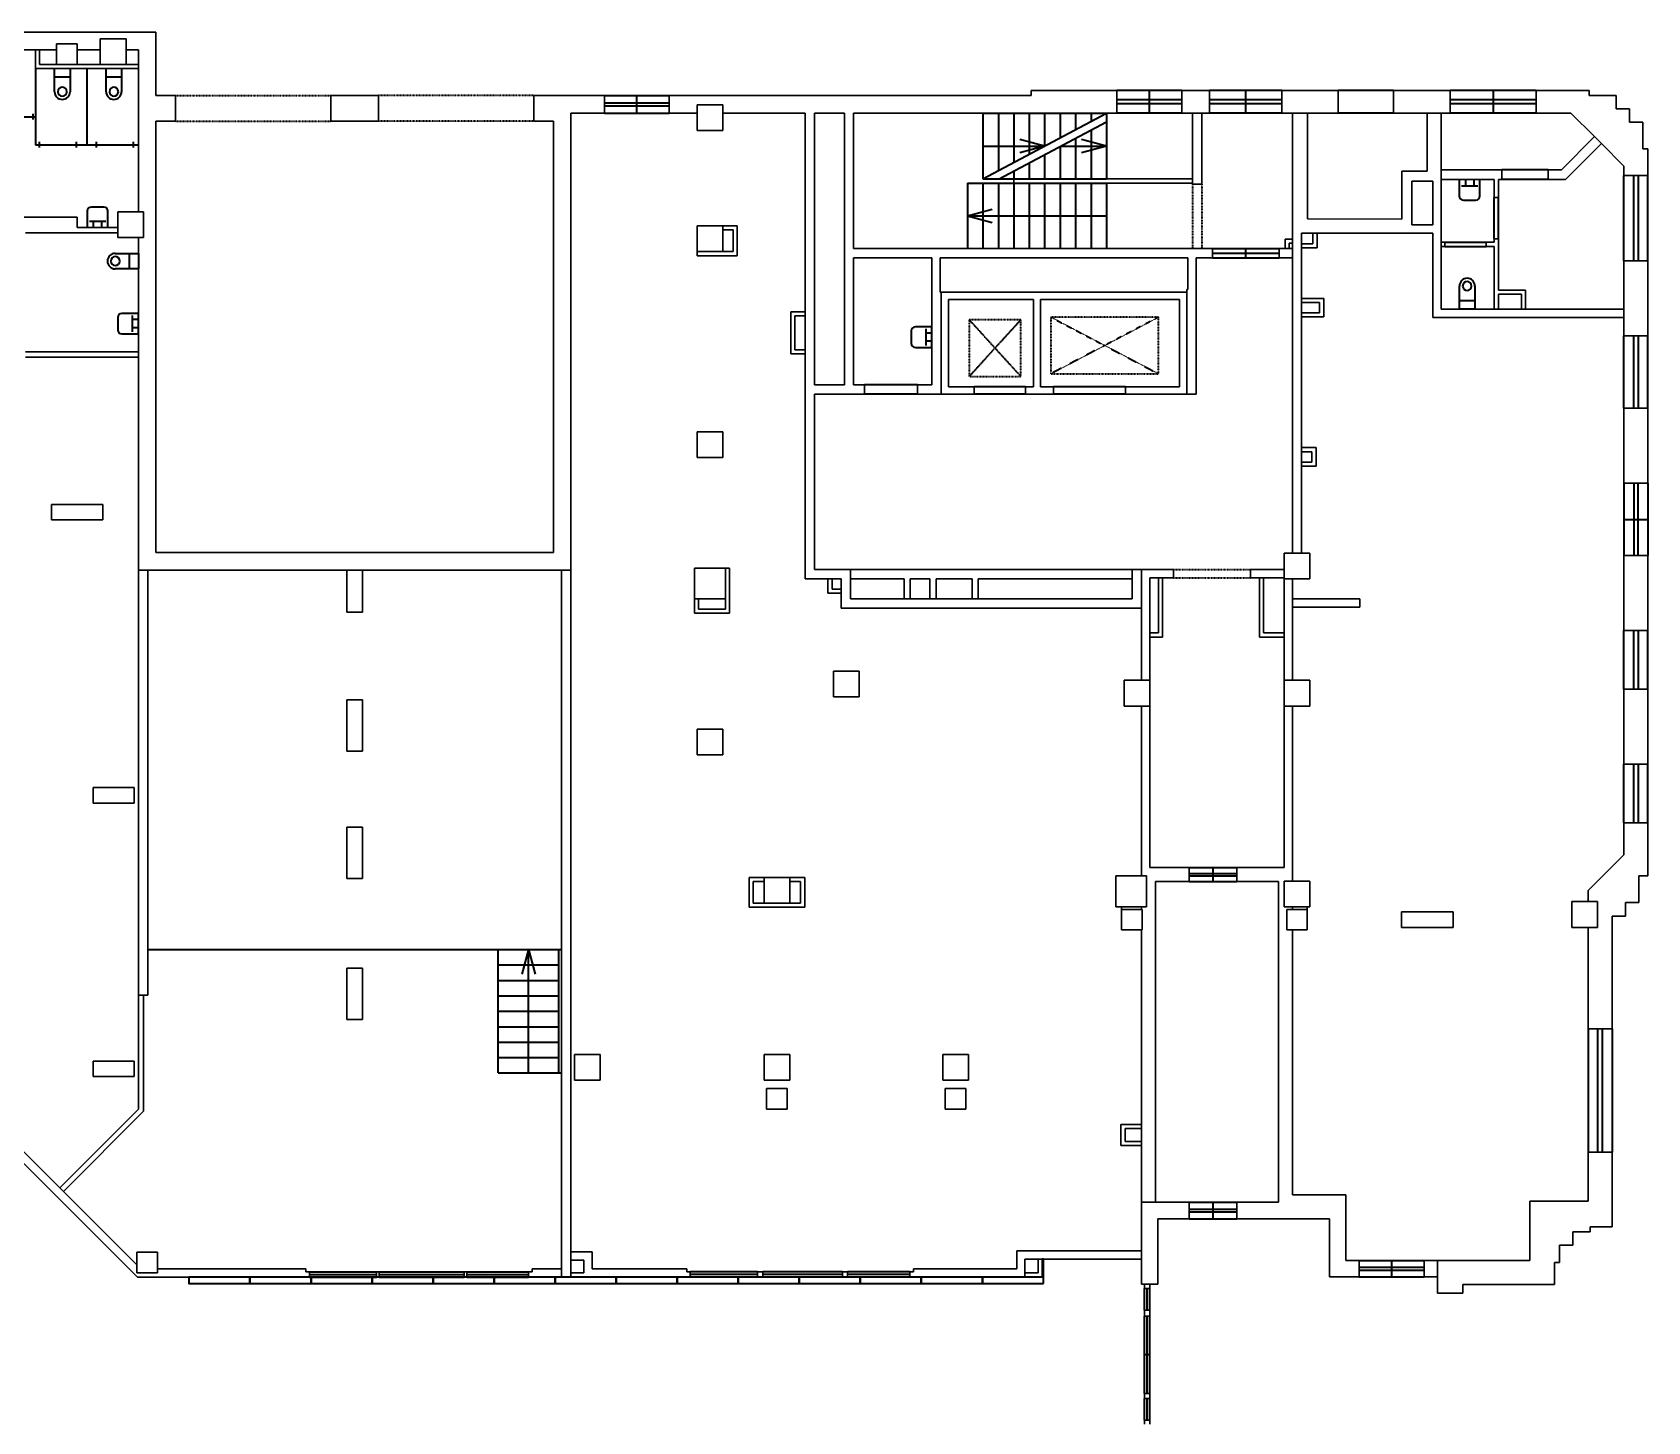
# Model space of a CAD drawing. Header units: millimetres. Extents: x 468 to 77378, y 182 to 76717.
# Drawn here: x 45616 to 77378, y 43006 to 70338 of the extents above; entities that cross this region are included whole.
import ezdxf

# ---------------------------------------------------------------- set-up
doc = ezdxf.new("R2010")
doc.units = ezdxf.units.MM
doc.linetypes.add('PT_WINDOW', pattern=[0.15, 0.1, -0.05])
doc.linetypes.add('PT_WINDOW_WALL', pattern=[0.15, 0.1, -0.05])
doc.layers.add('01_WALLS', color=7, linetype='Continuous', lineweight=35)

msp = doc.modelspace()

# ---------------------------------------------------------------- linework, layer by layer
at = {"layer": '01_WALLS', "lineweight": 30}
for p, q in [((39467, 70338), (48046, 70338)), ((46952, 70212), (46952, 69706)), ((47458, 70212), (46952, 70212)), ((47458, 69706), (47458, 70212)), ((48046, 70338), (48046, 69093)), ((45676, 69994), (44684, 69994)), ((45676, 69655), (45676, 69994)), ((45757, 69994), (45676, 69994)), ((45757, 69994), (45757, 69706)), ((46092, 69994), (45757, 69994)), ((46092, 70111), (46092, 69706)), ((46497, 70111), (46092, 70111)), ((46497, 69706), (46497, 70111)), ((46952, 69994), (46497, 69994)), ((47701, 69994), (47458, 69994)), ((47701, 69706), (47701, 69994)), ((45676, 69655), (45676, 69625)), ((45676, 69655), (45676, 69625)), ((46689, 69625), (45676, 69625)), ((45757, 69706), (46092, 69706)), ((46053, 69625), (46357, 69625)), ((46092, 69706), (46497, 69706)), ((46497, 69706), (46952, 69706)), ((47701, 69625), (46689, 69625)), ((46952, 69706), (47458, 69706)), ((47067, 69625), (47371, 69625)), ((47458, 69706), (47701, 69706)), ((47701, 69625), (47701, 69706)), ((47701, 68126), (47701, 69625)), ((48046, 69093), (48430, 69093)), ((48430, 68587), (48430, 69093)), ((48430, 68587), (48430, 69093)), ((51488, 69093), (51488, 68587)), ((52420, 69093), (51488, 69093)), ((51488, 69093), (51488, 68587)), ((52420, 68587), (52420, 69093)), ((52420, 68587), (52420, 69093)), ((55477, 69093), (55477, 68587)), ((55477, 69093), (55862, 69093)), ((55477, 69093), (55477, 68587)), ((55862, 69093), (56206, 69093)), ((55862, 69093), (56206, 69093)), ((56206, 69093), (56865, 69093)), ((56865, 68749), (56865, 69093)), ((56865, 68749), (56865, 69093)), ((58140, 69093), (58140, 68749)), ((58140, 69093), (65258, 69093)), ((58140, 69093), (58140, 68749)), ((65258, 69194), (66939, 69194)), ((65258, 69093), (65258, 69194)), ((66939, 68749), (66939, 69194)), ((66939, 68749), (66939, 69194)), ((68215, 69194), (68215, 68749)), ((68215, 69194), (68759, 69194)), ((68215, 69194), (68215, 68749)), ((68759, 68749), (68759, 69194)), ((68759, 68749), (68759, 69194)), ((70182, 69194), (70182, 68749)), ((70182, 69194), (71294, 69194)), ((70182, 69194), (70182, 68749)), ((71294, 68749), (71294, 69194)), ((71294, 68749), (71294, 69194)), ((72383, 69194), (72383, 68749)), ((72383, 69194), (73497, 69194)), ((72383, 69194), (72383, 68749)), ((73497, 68749), (73497, 69194)), ((73497, 68749), (73497, 69194)), ((75185, 69194), (76229, 69194)), ((75185, 69194), (75185, 68749)), ((75185, 69194), (75185, 68749)), ((76229, 69194), (76229, 69098)), ((76229, 69098), (76755, 69098)), ((76755, 69098), (76755, 68835)), ((56206, 68749), (56206, 68587)), ((56865, 68749), (56206, 68749)), ((56206, 68749), (56206, 68587)), ((58687, 68749), (58140, 68749)), ((58687, 68911), (58687, 68405)), ((59193, 68911), (58687, 68911)), ((59193, 68405), (59193, 68911)), ((60813, 68749), (59193, 68749)), ((60813, 64841), (60813, 68749)), ((61583, 68749), (60996, 68749)), ((60996, 68749), (60996, 63403)), ((61583, 63403), (61583, 68749)), ((65258, 68749), (61765, 68749)), ((61765, 68749), (61765, 66086)), ((66939, 68749), (65258, 68749)), ((68427, 68749), (68215, 68749)), ((68610, 68749), (68427, 68749)), ((68427, 67453), (68427, 68749)), ((68759, 68749), (68610, 68749)), ((68610, 68749), (68610, 67353)), ((70392, 68749), (70182, 68749)), ((70688, 68749), (70392, 68749)), ((70392, 66666), (70392, 68749)), ((71294, 68749), (70688, 68749)), ((70688, 68749), (70688, 66666)), ((73042, 68749), (72383, 68749)), ((73318, 68749), (73042, 68749)), ((73042, 67605), (73042, 68749)), ((73497, 68749), (73318, 68749)), ((73318, 68749), (73318, 67635)), ((75869, 68749), (75185, 68749)), ((76332, 68286), (75869, 68749)), ((76755, 68835), (77018, 68835)), ((77018, 68835), (77018, 68572)), ((48430, 68587), (48046, 68587)), ((48046, 68587), (48046, 60102)), ((51488, 68587), (52420, 68587)), ((55862, 68587), (55477, 68587)), ((55862, 60102), (55862, 68587)), ((56206, 68587), (56206, 60102)), ((58687, 68405), (59193, 68405)), ((77018, 68572), (77282, 68572)), ((77282, 68572), (77282, 68045)), ((47701, 66805), (47701, 68126)), ((75681, 67635), (76332, 68286)), ((76468, 68150), (75761, 67443)), ((76468, 68150), (76332, 68286)), ((76912, 67706), (76468, 68150)), ((77282, 68045), (77378, 68045)), ((77378, 68045), (77378, 67870)), ((76912, 67524), (76912, 67706)), ((77378, 67870), (77378, 67681)), ((77378, 67870), (77378, 67681)), ((77378, 67681), (77378, 67524)), ((64914, 67453), (68427, 67453)), ((64914, 67372), (64914, 67453)), ((68427, 67372), (64914, 67372)), ((68427, 67372), (68427, 67453)), ((68427, 67353), (68427, 67372)), ((68427, 67353), (68610, 67353)), ((68427, 67353), (68610, 67353)), ((72546, 67605), (73042, 67605)), ((72546, 66665), (72546, 67605)), ((73156, 67411), (72740, 67411)), ((72740, 67411), (72740, 66665)), ((73156, 66552), (73156, 67411)), ((73318, 67635), (74512, 67635)), ((73318, 67635), (73318, 67443)), ((74361, 67443), (73318, 67443)), ((73318, 67443), (73318, 67412)), ((73318, 67412), (73318, 67411)), ((73318, 67412), (73318, 67411)), ((73318, 67411), (73318, 66207)), ((74078, 67443), (73673, 67443)), ((74361, 67088), (74361, 67443)), ((74442, 67443), (74442, 67088)), ((74512, 67443), (74442, 67443)), ((74512, 67443), (74512, 67635)), ((74512, 67443), (74512, 67635)), ((75424, 67635), (75681, 67635)), ((75424, 67635), (75424, 67443)), ((75424, 67635), (75424, 67443)), ((75761, 67443), (75424, 67443)), ((76912, 67524), (77107, 67524)), ((76912, 67524), (77378, 67524)), ((77107, 67524), (77197, 67524)), ((77197, 67524), (77378, 67524)), ((74361, 67088), (74442, 67088)), ((74361, 67088), (74442, 67088)), ((47296, 66805), (47296, 66299)), ((47803, 66805), (47296, 66805)), ((47803, 66299), (47803, 66805)), ((45383, 66699), (46497, 66699)), ((46497, 66395), (45484, 66395)), ((46497, 66699), (46497, 66496)), ((46497, 66496), (47296, 66496)), ((47296, 66395), (46497, 66395)), ((46697, 66496), (47102, 66496)), ((58687, 66531), (58687, 66025)), ((59193, 66531), (58687, 66531)), ((59193, 66531), (59477, 66531)), ((59193, 66025), (59193, 66531)), ((59396, 66450), (59193, 66450)), ((59396, 66025), (59396, 66450)), ((59477, 66531), (59477, 65944)), ((70392, 66390), (70392, 66666)), ((70392, 66390), (70392, 66666)), ((70392, 66268), (70392, 66390)), ((70574, 66390), (70574, 66177)), ((70878, 66390), (70574, 66390)), ((70688, 66390), (70574, 66390)), ((70688, 66666), (72546, 66665)), ((70797, 66177), (70797, 66390)), ((70797, 66390), (70878, 66390)), ((70878, 66390), (70878, 66096)), ((72546, 66390), (70878, 66390)), ((72740, 66390), (72546, 66390)), ((72740, 66390), (72546, 66390)), ((72740, 66665), (72740, 66552)), ((72740, 66665), (72740, 66552)), ((72740, 66552), (73156, 66552)), ((73156, 66390), (72740, 66390)), ((73156, 64729), (73156, 66390)), ((47296, 66299), (47803, 66299)), ((47701, 64051), (47701, 66299)), ((61765, 66086), (68427, 66086)), ((64003, 66086), (66736, 66086)), ((68610, 66088), (68427, 66088)), ((68427, 66086), (68427, 66088)), ((68610, 66088), (68427, 66088)), ((68427, 66086), (68610, 66086)), ((68610, 66088), (68610, 66086)), ((68610, 66086), (68820, 66086)), ((68820, 65904), (68820, 66086)), ((68820, 65904), (68820, 66086)), ((70131, 66086), (70131, 65904)), ((70131, 66086), (70250, 66086)), ((70131, 66086), (70131, 65904)), ((70250, 66086), (70250, 66268)), ((70250, 66268), (70392, 66268)), ((70250, 66086), (70331, 66086)), ((70331, 66187), (70331, 66086)), ((70392, 66187), (70331, 66187)), ((70331, 66086), (70392, 66086)), ((70392, 66268), (70392, 66187)), ((70392, 66086), (70392, 66187)), ((70392, 65904), (70392, 66086)), ((70574, 66096), (70574, 66177)), ((70574, 66177), (70797, 66177)), ((70574, 66096), (70574, 65104)), ((70878, 66096), (70574, 66096)), ((73318, 66207), (73318, 66126)), ((73318, 66207), (73389, 66207)), ((73318, 66126), (73318, 64891)), ((73389, 66126), (73318, 66126)), ((73389, 66126), (73389, 66207)), ((73389, 66126), (73389, 66207)), ((74199, 66207), (74361, 66207)), ((74199, 66207), (74199, 66126)), ((74199, 66207), (74199, 66126)), ((74361, 66126), (74199, 66126)), ((74361, 66207), (74361, 66278)), ((74442, 66278), (74361, 66278)), ((74442, 66278), (74361, 66278)), ((74361, 64891), (74361, 66126)), ((74442, 66278), (74442, 65266)), ((58687, 65944), (58687, 66025)), ((58687, 66025), (59193, 66025)), ((59477, 65944), (58687, 65944)), ((59193, 66025), (59396, 66025)), ((63304, 65904), (61765, 65904)), ((61765, 65904), (61765, 63403)), ((63304, 65225), (63304, 65904)), ((63466, 65904), (63466, 65225)), ((68336, 65904), (63466, 65904)), ((68336, 65276), (68336, 65904)), ((68498, 65904), (68498, 65276)), ((68820, 65904), (68498, 65904)), ((70392, 65904), (70131, 65904)), ((70392, 60092), (70392, 65904)), ((77107, 65843), (76912, 65843)), ((76912, 64891), (76912, 65843)), ((77378, 65843), (76912, 65843)), ((77197, 65843), (77107, 65843)), ((77378, 65843), (77197, 65843)), ((77378, 65843), (77378, 64365)), ((63304, 63403), (63304, 65225)), ((63466, 65225), (63486, 65225)), ((63486, 65225), (63486, 63221)), ((63486, 65225), (63486, 63221)), ((63486, 65225), (68316, 65225)), ((68316, 65276), (68336, 65276)), ((68316, 65225), (68316, 65276)), ((68316, 63221), (68316, 65225)), ((68316, 63221), (68316, 65225)), ((68498, 65276), (68498, 63221)), ((74442, 65266), (74978, 65266)), ((74442, 65185), (74442, 64891)), ((74897, 65185), (74442, 65185)), ((74897, 64891), (74897, 65185)), ((74978, 65266), (74978, 64891)), ((60529, 64841), (60813, 64841)), ((60529, 64010), (60529, 64841)), ((60813, 64841), (60813, 64760)), ((63628, 65084), (63628, 63362)), ((65299, 65084), (63628, 65084)), ((65299, 63362), (65299, 65084)), ((65440, 65084), (65440, 63362)), ((68174, 65084), (65440, 65084)), ((68174, 63362), (68174, 65084)), ((70574, 65023), (70574, 65104)), ((70574, 65104), (71009, 65104)), ((70574, 65023), (70574, 64820)), ((70928, 65023), (70574, 65023)), ((70574, 64739), (70574, 64820)), ((70574, 64820), (70928, 64820)), ((70928, 64820), (70928, 65023)), ((71009, 65104), (71009, 64739)), ((73318, 64891), (74361, 64891)), ((74361, 64891), (74442, 64891)), ((74442, 64891), (74897, 64891)), ((74897, 64891), (74978, 64891)), ((74978, 64891), (76912, 64891)), ((76912, 64729), (76912, 64891)), ((60813, 64760), (60610, 64760)), ((60610, 64760), (60610, 64091)), ((60813, 64091), (60813, 64760)), ((70574, 64739), (70574, 62168)), ((71009, 64739), (70574, 64739)), ((76912, 64729), (73156, 64729)), ((76912, 64365), (76912, 64729)), ((76912, 64365), (77107, 64365)), ((76912, 64365), (77378, 64365)), ((77107, 64365), (77197, 64365)), ((77197, 64365), (77378, 64365)), ((45484, 64051), (47701, 64051)), ((47701, 63950), (45484, 63950)), ((47701, 63950), (47701, 64051)), ((47701, 59758), (47701, 63950)), ((60813, 64010), (60529, 64010)), ((60610, 64091), (60813, 64091)), ((60813, 64091), (60813, 64010)), ((60813, 59586), (60813, 64010)), ((60996, 63403), (61583, 63403)), ((61583, 63221), (60996, 63221)), ((60996, 63221), (60996, 59768)), ((61765, 63221), (61583, 63221)), ((61765, 63221), (61583, 63221)), ((61765, 63403), (61978, 63403)), ((61978, 63221), (61765, 63221)), ((61978, 63221), (61978, 63403)), ((61978, 63221), (61978, 63403)), ((63021, 63403), (63304, 63403)), ((63021, 63403), (63021, 63221)), ((63021, 63403), (63021, 63221)), ((63486, 63221), (63021, 63221)), ((64134, 63221), (63486, 63221)), ((63628, 63362), (64134, 63362)), ((64134, 63221), (64134, 63362)), ((64134, 63221), (64134, 63362)), ((65147, 63362), (65299, 63362)), ((65147, 63362), (65147, 63221)), ((65147, 63362), (65147, 63221)), ((65694, 63221), (65147, 63221)), ((65440, 63362), (65694, 63362)), ((65694, 63221), (65694, 63362)), ((65694, 63221), (65694, 63362)), ((67111, 63362), (67111, 63221)), ((67111, 63362), (68174, 63362)), ((67111, 63362), (67111, 63221)), ((68316, 63221), (67111, 63221)), ((68498, 63221), (68316, 63221)), ((77107, 62947), (76912, 62947)), ((77378, 62947), (76912, 62947)), ((76912, 61472), (76912, 62947)), ((77197, 62947), (77107, 62947)), ((77378, 62947), (77197, 62947)), ((77378, 62947), (77378, 61472)), ((58687, 62481), (58687, 61975)), ((59193, 62481), (58687, 62481)), ((59193, 61975), (59193, 62481)), ((58687, 61975), (59193, 61975)), ((70574, 62087), (70574, 62168)), ((70574, 62168), (70857, 62168)), ((70574, 62087), (70574, 61884)), ((70776, 62087), (70574, 62087)), ((70776, 61884), (70776, 62087)), ((70857, 62168), (70857, 61803)), ((70574, 61803), (70574, 61884)), ((70574, 61884), (70776, 61884)), ((70574, 61803), (70574, 60092)), ((70857, 61803), (70574, 61803)), ((76912, 61472), (77378, 61472)), ((76912, 61472), (77378, 61472)), ((45990, 61049), (45990, 60745)), ((47003, 61049), (45990, 61049)), ((47003, 60745), (47003, 61049)), ((45990, 60745), (47003, 60745)), ((48046, 60102), (55862, 60102)), ((56206, 60102), (56206, 59758)), ((56206, 60102), (56206, 59758)), ((70230, 60092), (70230, 59586)), ((70736, 60092), (70230, 60092)), ((70736, 59586), (70736, 60092)), ((77378, 60049), (76912, 60049)), ((76912, 58573), (76912, 60049)), ((77378, 60049), (76912, 60049)), ((77378, 60049), (77378, 58573)), ((47701, 51396), (47701, 59758)), ((47701, 59758), (47884, 59758)), ((47884, 59758), (47884, 51395)), ((51802, 59758), (47884, 59758)), ((52106, 59758), (51802, 59758)), ((51802, 59758), (51802, 58928)), ((52106, 58928), (52106, 59758)), ((56024, 59758), (52106, 59758)), ((56024, 46013), (56024, 59758)), ((56206, 59758), (56024, 59758)), ((56206, 59758), (56206, 46347)), ((58636, 59798), (58636, 59191)), ((59244, 59798), (58636, 59798)), ((59244, 59191), (59244, 59798)), ((59244, 59798), (59325, 59798)), ((59325, 59798), (59325, 58910)), ((60996, 59768), (61704, 59768)), ((61704, 59768), (61704, 59586)), ((61704, 59768), (67243, 59768)), ((67243, 59768), (67425, 59768)), ((67243, 59768), (67243, 59586)), ((67425, 59768), (68053, 59768)), ((67425, 59009), (67425, 59768)), ((67425, 59009), (67425, 59768)), ((68053, 59606), (68053, 59768)), ((68053, 59606), (68053, 59768)), ((69571, 59768), (70230, 59768)), ((69571, 59768), (69571, 59606)), ((69571, 59768), (69571, 59606)), ((61259, 59586), (60813, 59586)), ((61259, 59302), (61259, 59586)), ((61340, 59586), (61259, 59586)), ((61340, 59586), (61340, 59383)), ((61522, 59586), (61340, 59586)), ((61522, 59383), (61522, 59586)), ((61704, 59586), (61704, 59191)), ((62757, 59586), (61704, 59586)), ((62757, 59191), (62757, 59586)), ((62879, 59586), (62879, 59191)), ((63264, 59586), (62879, 59586)), ((63264, 59191), (63264, 59586)), ((63385, 59586), (63385, 59191)), ((64094, 59586), (63385, 59586)), ((64094, 59192), (64094, 59586)), ((64215, 59586), (64215, 59192)), ((67243, 59586), (64215, 59586)), ((67243, 59191), (67243, 59586)), ((67759, 59606), (67587, 59606)), ((67587, 59606), (67587, 58523)), ((67840, 59606), (67759, 59606)), ((67759, 58523), (67759, 59606)), ((68053, 59606), (67840, 59606)), ((67840, 59606), (67840, 58442)), ((69744, 59606), (69571, 59606)), ((69825, 59606), (69744, 59606)), ((69744, 58442), (69744, 59606)), ((70230, 59606), (69825, 59606)), ((69825, 59606), (69825, 58523)), ((70230, 59586), (70736, 59586)), ((70230, 58523), (70230, 59586)), ((70392, 59586), (70392, 59191)), ((58636, 59191), (59244, 59191)), ((58636, 58910), (58636, 59191)), ((58717, 59191), (58717, 58991)), ((59244, 58991), (59244, 59191)), ((61522, 59302), (61259, 59302)), ((61340, 59383), (61522, 59383)), ((61522, 59302), (61522, 59383)), ((61522, 59009), (61522, 59302)), ((61704, 59191), (62757, 59191)), ((62757, 59191), (62879, 59191)), ((62879, 59191), (63264, 59191)), ((63264, 59191), (63385, 59191)), ((63385, 59191), (67243, 59191)), ((64215, 59192), (64094, 59192)), ((70392, 59191), (71718, 59191)), ((70392, 59191), (70392, 59029)), ((71718, 59191), (71718, 59029)), ((51802, 58928), (52106, 58928)), ((59325, 58910), (58636, 58910)), ((58717, 58991), (59244, 58991)), ((67425, 59009), (61522, 59009)), ((67425, 57592), (67425, 59009)), ((71718, 59029), (70392, 59029)), ((70392, 59029), (70392, 57591)), ((67587, 58523), (67759, 58523)), ((67587, 58523), (67587, 58442)), ((69825, 58523), (70230, 58523)), ((70230, 58523), (70230, 58442)), ((76912, 58573), (77107, 58573)), ((76912, 58573), (77378, 58573)), ((77107, 58573), (77197, 58573)), ((77197, 58573), (77378, 58573)), ((67840, 58442), (67587, 58442)), ((67587, 58442), (67587, 57592)), ((70230, 58442), (69744, 58442)), ((70230, 57591), (70230, 58442)), ((61370, 57773), (61370, 57267)), ((61876, 57773), (61370, 57773)), ((61876, 57267), (61876, 57773)), ((67081, 57591), (67081, 57085)), ((67587, 57591), (67081, 57591)), ((67587, 57592), (67425, 57592)), ((67587, 57085), (67587, 57591)), ((70230, 57591), (70230, 57085)), ((70736, 57591), (70230, 57591)), ((70736, 57085), (70736, 57591)), ((52106, 57206), (51802, 57206)), ((51802, 57206), (51802, 56194)), ((52106, 56194), (52106, 57206)), ((61370, 57267), (61876, 57267)), ((77107, 57419), (76912, 57419)), ((77378, 57419), (76912, 57419)), ((76912, 55941), (76912, 57419)), ((77197, 57419), (77107, 57419)), ((77378, 57419), (77197, 57419)), ((77378, 57419), (77378, 55941)), ((67081, 57085), (67587, 57085)), ((67425, 53906), (67425, 57085)), ((67587, 57085), (67587, 53906)), ((70230, 53906), (70230, 57085)), ((70230, 57085), (70736, 57085)), ((70392, 57085), (70392, 53906)), ((58687, 56629), (58687, 56123)), ((59193, 56629), (58687, 56629)), ((59193, 56123), (59193, 56629)), ((51802, 56194), (52106, 56194)), ((58687, 56123), (59193, 56123)), ((76912, 55941), (77107, 55941)), ((76912, 55941), (77378, 55941)), ((77107, 55941), (77197, 55941)), ((77197, 55941), (77378, 55941)), ((46810, 55480), (46810, 55176)), ((47620, 55480), (46810, 55480)), ((47620, 55176), (47620, 55480)), ((46810, 55176), (47620, 55176)), ((52106, 54705), (51802, 54705)), ((51802, 54705), (51802, 53693)), ((52106, 53693), (52106, 54705)), ((77107, 54786), (76912, 54786)), ((77378, 54786), (76912, 54786)), ((76912, 54159), (76912, 54786)), ((77197, 54786), (77107, 54786)), ((77378, 54786), (77197, 54786)), ((77378, 54786), (77378, 53966)), ((76208, 53455), (76912, 54159)), ((51802, 53693), (52106, 53693)), ((59710, 53126), (59710, 53713)), ((59710, 53713), (60003, 53713)), ((60003, 53713), (60003, 53207)), ((60510, 53713), (60003, 53713)), ((60510, 53207), (60510, 53713)), ((60510, 53713), (60803, 53713)), ((60803, 53713), (60803, 53126)), ((66919, 53744), (66919, 53136)), ((67526, 53744), (66919, 53744)), ((67425, 53744), (67425, 53906)), ((67425, 53744), (67425, 53906)), ((67526, 53136), (67526, 53744)), ((67587, 53906), (67703, 53906)), ((67587, 53906), (67703, 53906)), ((67703, 53906), (68360, 53906)), ((68360, 53632), (68360, 53906)), ((68360, 53632), (68360, 53906)), ((69301, 53906), (69301, 53632)), ((69301, 53906), (70230, 53906)), ((69301, 53906), (69301, 53632)), ((70392, 53906), (70392, 53642)), ((70392, 53906), (70392, 53906)), ((77206, 53743), (77206, 53217)), ((77378, 53743), (77206, 53743)), ((77378, 53966), (77378, 53743)), ((59791, 53632), (59791, 53207)), ((60003, 53632), (59791, 53632)), ((60722, 53632), (60510, 53632)), ((60722, 53207), (60722, 53632)), ((67698, 53632), (67698, 53085)), ((68360, 53632), (67698, 53632)), ((70118, 53632), (69301, 53632)), ((70118, 52681), (70118, 53632)), ((70230, 53642), (70230, 53136)), ((70736, 53642), (70230, 53642)), ((70736, 53136), (70736, 53642)), ((76208, 53237), (76208, 53455)), ((60803, 53126), (59710, 53126)), ((59791, 53207), (60003, 53207)), ((60003, 53207), (60510, 53207)), ((60510, 53207), (60722, 53207)), ((66919, 53136), (67526, 53136)), ((67030, 53085), (67030, 53136)), ((67030, 53085), (67030, 52680)), ((67435, 53085), (67030, 53085)), ((67425, 53085), (67425, 53136)), ((67435, 52680), (67435, 53085)), ((67698, 53085), (67698, 47323)), ((70230, 53136), (70736, 53136)), ((70280, 53085), (70280, 52680)), ((70685, 53085), (70280, 53085)), ((70392, 53136), (70392, 53085)), ((70685, 53136), (70685, 53085)), ((70685, 52680), (70685, 53085)), ((75884, 53237), (75884, 52731)), ((76391, 53237), (75884, 53237)), ((76391, 52731), (76391, 53237)), ((77206, 53217), (76942, 53217)), ((76942, 53217), (76942, 52954)), ((72538, 53035), (72538, 52731)), ((73551, 53035), (72538, 53035)), ((72538, 52731), (73551, 52731)), ((73551, 52731), (73551, 53035)), ((75884, 52731), (76391, 52731)), ((76208, 50736), (76208, 52731)), ((76942, 52954), (76679, 52954)), ((76679, 52954), (76679, 50736)), ((67030, 52680), (67435, 52680)), ((67425, 48853), (67425, 52680)), ((70118, 47324), (70118, 52681)), ((70280, 52680), (70685, 52680)), ((70392, 52680), (70392, 47466)), ((52106, 51931), (51802, 51931)), ((51802, 51931), (51802, 50919)), ((52106, 50919), (52106, 51931)), ((47701, 51395), (47701, 51396)), ((47701, 51395), (47701, 51396)), ((47803, 51395), (47701, 51395)), ((47701, 49155), (47701, 51395)), ((47884, 51395), (47803, 51395)), ((47803, 51395), (47803, 49113)), ((51802, 50919), (52106, 50919)), ((76208, 50736), (76391, 50736)), ((76208, 50736), (76679, 50736)), ((76391, 50736), (76482, 50736)), ((76482, 50736), (76679, 50736)), ((56277, 50230), (56277, 49724)), ((56784, 50230), (56277, 50230)), ((56784, 49724), (56784, 50230)), ((60003, 50230), (60003, 49724)), ((60510, 50230), (60003, 50230)), ((60510, 49724), (60510, 50230)), ((63517, 50230), (63517, 49724)), ((64023, 50230), (63517, 50230)), ((64023, 49724), (64023, 50230)), ((46810, 50099), (46810, 49795)), ((47620, 50099), (46810, 50099)), ((47620, 49795), (47620, 50099)), ((46810, 49795), (47620, 49795)), ((56277, 49724), (56784, 49724)), ((60003, 49724), (60510, 49724)), ((60054, 49562), (60054, 49157)), ((60459, 49562), (60054, 49562)), ((60459, 49157), (60459, 49562)), ((63517, 49724), (64023, 49724)), ((63567, 49562), (63567, 49157)), ((63972, 49562), (63567, 49562)), ((63972, 49157), (63972, 49562)), ((46154, 47608), (47701, 49155)), ((47803, 49113), (46226, 47536)), ((60054, 49157), (60459, 49157)), ((63567, 49157), (63972, 49157)), ((45160, 48602), (47671, 46091)), ((67020, 48438), (67020, 48853)), ((67020, 48853), (67425, 48853)), ((67101, 48772), (67101, 48519)), ((67425, 48772), (67101, 48772)), ((67425, 48772), (67425, 48853)), ((67425, 48519), (67425, 48772)), ((47682, 45851), (44998, 48535)), ((67425, 48438), (67020, 48438)), ((67101, 48519), (67425, 48519)), ((67425, 48519), (67425, 48438)), ((67425, 47323), (67425, 48438)), ((76391, 48306), (76208, 48306)), ((76679, 48306), (76208, 48306)), ((76208, 47345), (76208, 48306)), ((76482, 48306), (76391, 48306)), ((76679, 48306), (76482, 48306)), ((76679, 48306), (76679, 47183)), ((46226, 47536), (46154, 47608)), ((70392, 47466), (71445, 47466)), ((71445, 47466), (71445, 46180)), ((75059, 47345), (76208, 47345)), ((75059, 46180), (75059, 47345)), ((67425, 46368), (67425, 47323)), ((67425, 47323), (67698, 47323)), ((67698, 47323), (68360, 47323)), ((68360, 46999), (68360, 47323)), ((68360, 46999), (68360, 47323)), ((69301, 47324), (69301, 47000)), ((69301, 47324), (70118, 47324)), ((69301, 47324), (69301, 47000)), ((76679, 47183), (76679, 47141)), ((76679, 47183), (76679, 47141)), ((76679, 47141), (76679, 46838)), ((67749, 46999), (67749, 45709)), ((68360, 46999), (67749, 46999)), ((70230, 47000), (69301, 47000)), ((70230, 47000), (70118, 47000)), ((71121, 47000), (70230, 47000)), ((71121, 45856), (71121, 47000)), ((76244, 46742), (75905, 46742)), ((75905, 46742), (75905, 46479)), ((76244, 46838), (76244, 46742)), ((76679, 46838), (76244, 46838)), ((75641, 46479), (75641, 46140)), ((75905, 46479), (75641, 46479)), ((47671, 46342), (47671, 45937)), ((48076, 46342), (47671, 46342)), ((48076, 45937), (48076, 46342)), ((56206, 46347), (56622, 46347)), ((56206, 46347), (56206, 46185)), ((56460, 46185), (56206, 46185)), ((56206, 46185), (56206, 45932)), ((56460, 45932), (56460, 46185)), ((56622, 46347), (56622, 46013)), ((64971, 46013), (64971, 46368)), ((64971, 46368), (67425, 46368)), ((65133, 46206), (65133, 45932)), ((65390, 46206), (65133, 46206)), ((65471, 46206), (65390, 46206)), ((65390, 45932), (65390, 46206)), ((65471, 46206), (65471, 45851)), ((67425, 46206), (65471, 46206)), ((67425, 46206), (67425, 46368)), ((67425, 45709), (67425, 46206)), ((71445, 46180), (71708, 46180)), ((71708, 45856), (71708, 46180)), ((71708, 45856), (71708, 46180)), ((72984, 46180), (72984, 45856)), ((72984, 46180), (73247, 46180)), ((72984, 46180), (72984, 45856)), ((73247, 46180), (73247, 45856)), ((73247, 45537), (73247, 46180)), ((73247, 46180), (75059, 46180)), ((75641, 46140), (75546, 46140)), ((75546, 46140), (75546, 45704)), ((47671, 45937), (48076, 45937)), ((47683, 45851), (47682, 45851)), ((50955, 45851), (47683, 45851)), ((48076, 46013), (50992, 46013)), ((50992, 45851), (50955, 45851)), ((50992, 45851), (50955, 45851)), ((50992, 46013), (50992, 45952)), ((50992, 45952), (51065, 45952)), ((51065, 45851), (50992, 45851)), ((51065, 45851), (51065, 45952)), ((51065, 45910), (51065, 45952)), ((51065, 45890), (51065, 45910)), ((51065, 45851), (51065, 45890)), ((52381, 45952), (52434, 45952)), ((52381, 45952), (52381, 45851)), ((52381, 45952), (52381, 45910)), ((52381, 45910), (52381, 45890)), ((52381, 45890), (52381, 45851)), ((52434, 45851), (52381, 45851)), ((52434, 45851), (52434, 45952)), ((52434, 45851), (52434, 45952)), ((54104, 45952), (54158, 45952)), ((54104, 45952), (54104, 45851)), ((54104, 45952), (54104, 45851)), ((54158, 45851), (54104, 45851)), ((54158, 45851), (54158, 45952)), ((54158, 45910), (54158, 45952)), ((54158, 45890), (54158, 45910)), ((54158, 45851), (54158, 45890)), ((55373, 45952), (55447, 45952)), ((55373, 45952), (55373, 45851)), ((55373, 45952), (55373, 45910)), ((55373, 45910), (55373, 45890)), ((55373, 45890), (55373, 45851)), ((55447, 45851), (55373, 45851)), ((55447, 46013), (56024, 46013)), ((55447, 45952), (55447, 46013)), ((55516, 45851), (55447, 45851)), ((55516, 45851), (55447, 45851)), ((56024, 45851), (55516, 45851)), ((56024, 45851), (56024, 46013)), ((56089, 45851), (56024, 45851)), ((56089, 45851), (56024, 45851)), ((56206, 45851), (56089, 45851)), ((56206, 45932), (56460, 45932)), ((56206, 45932), (56206, 45851)), ((56460, 45851), (56206, 45851)), ((58485, 45851), (56460, 45851)), ((56622, 46013), (58485, 46013)), ((58485, 46013), (58485, 45952)), ((58485, 45952), (58550, 45952)), ((58550, 45851), (58485, 45851)), ((58550, 45913), (58550, 45952)), ((58550, 45851), (58550, 45952)), ((58550, 45893), (58550, 45913)), ((58550, 45851), (58550, 45893)), ((59877, 45952), (59877, 45913)), ((59877, 45952), (59978, 45952)), ((59877, 45952), (59877, 45851)), ((59877, 45913), (59877, 45893)), ((59877, 45893), (59877, 45851)), ((59978, 45851), (59877, 45851)), ((59978, 45851), (59978, 45952)), ((59978, 45851), (59978, 45952)), ((61547, 45952), (61547, 45851)), ((61547, 45952), (61644, 45952)), ((61547, 45952), (61547, 45851)), ((61644, 45851), (61547, 45851)), ((61644, 45913), (61644, 45952)), ((61644, 45851), (61644, 45952)), ((61644, 45893), (61644, 45913)), ((61644, 45851), (61644, 45893)), ((62869, 45952), (62869, 45913)), ((62869, 45952), (62940, 45952)), ((62869, 45952), (62869, 45851)), ((62869, 45913), (62869, 45893)), ((62869, 45893), (62869, 45851)), ((62940, 45851), (62869, 45851)), ((62940, 45952), (62940, 46013)), ((62940, 46013), (64971, 46013)), ((65133, 45851), (62940, 45851)), ((65133, 45851), (65133, 45932)), ((65133, 45932), (65390, 45932)), ((65471, 45851), (65133, 45851)), ((71708, 45856), (71121, 45856)), ((73247, 45856), (72984, 45856)), ((67486, 45709), (67425, 45709)), ((67587, 45709), (67486, 45709)), ((67486, 45628), (67486, 45709)), ((67486, 45628), (67528, 45628)), ((67486, 45628), (67587, 45628)), ((67528, 45628), (67548, 45628)), ((67548, 45628), (67587, 45628)), ((67749, 45709), (67587, 45709)), ((67587, 45709), (67587, 45628)), ((73743, 45537), (73247, 45537)), ((73743, 45704), (73743, 45537)), ((75546, 45704), (73743, 45704)), ((67528, 45203), (67486, 45203)), ((67587, 45203), (67486, 45203)), ((67486, 45082), (67486, 45203)), ((67548, 45203), (67528, 45203)), ((67587, 45203), (67548, 45203)), ((67587, 45203), (67587, 45082)), ((67486, 45082), (67587, 45082)), ((67486, 45082), (67587, 45082)), ((67587, 43563), (67486, 43563)), ((67486, 43462), (67486, 43563)), ((67587, 43563), (67486, 43563)), ((67587, 43563), (67587, 43462)), ((67486, 43462), (67528, 43462)), ((67486, 43462), (67587, 43462)), ((67528, 43462), (67548, 43462)), ((67548, 43462), (67587, 43462)), ((67528, 43036), (67486, 43036)), ((67587, 43036), (67486, 43036)), ((67486, 42955), (67486, 43036)), ((67548, 43036), (67528, 43036)), ((67587, 43036), (67548, 43036)), ((67587, 43036), (67587, 42955))]:
    msp.add_line(p, q, dxfattribs=at)
at = {"layer": '01_WALLS', "ltscale": 0.1}
for p, q in [((45676, 69625), (45676, 68678)), ((46053, 69169), (46053, 69625)), ((46357, 69625), (46357, 69169)), ((46689, 69625), (46689, 68126)), ((47067, 69169), (47067, 69625)), ((47371, 69625), (47371, 69169)), ((46357, 69453), (46053, 69453)), ((47371, 69453), (47067, 69453)), ((56865, 69093), (58140, 69093)), ((56865, 68950), (58135, 68950)), ((56870, 69093), (57505, 69093)), ((57505, 69093), (58140, 69093)), ((57505, 68749), (57505, 69093)), ((68215, 69194), (66939, 69194)), ((67574, 69194), (66939, 69194)), ((68215, 69010), (66944, 69010)), ((68215, 68933), (66944, 68933)), ((67574, 69194), (67574, 68749)), ((68210, 69194), (67574, 69194)), ((70182, 69194), (68759, 69194)), ((69468, 69194), (68759, 69194)), ((70182, 69010), (68765, 69010)), ((70182, 68933), (68765, 68933)), ((69468, 69194), (69468, 68749)), ((70177, 69194), (69468, 69194)), ((72383, 69194), (71294, 69194)), ((75185, 69194), (73497, 69194)), ((74337, 69194), (73497, 69194)), ((75185, 69010), (73504, 69010)), ((75185, 68933), (73504, 68933)), ((74337, 69194), (74337, 68749)), ((75178, 69194), (74337, 69194)), ((44684, 68678), (45676, 68678)), ((45626, 68736), (45626, 68620)), ((45676, 68678), (45676, 68126)), ((56865, 68891), (58135, 68891)), ((56865, 68749), (58140, 68749)), ((56870, 68749), (57505, 68749)), ((57505, 68749), (58140, 68749)), ((64306, 68749), (66736, 68749)), ((64306, 68749), (64306, 67453)), ((64306, 67453), (66736, 68749)), ((64610, 68749), (64610, 67615)), ((64914, 68749), (64914, 67777)), ((65218, 68749), (65218, 67939)), ((65521, 68749), (65521, 68101)), ((65825, 68749), (65825, 68263)), ((66129, 68749), (66129, 68425)), ((66433, 68749), (66433, 68587)), ((66736, 68749), (66736, 67453)), ((68215, 68749), (66939, 68749)), ((67574, 68749), (66939, 68749)), ((68210, 68749), (67574, 68749)), ((70182, 68749), (68759, 68749)), ((69468, 68749), (68759, 68749)), ((70177, 68749), (69468, 68749)), ((72383, 68749), (71294, 68749)), ((75185, 68749), (73497, 68749)), ((74337, 68749), (73497, 68749)), ((75178, 68749), (74337, 68749)), ((64629, 67453), (66736, 68577)), ((66433, 68415), (66433, 67453)), ((66736, 68587), (66736, 67453)), ((45676, 68126), (46689, 68126)), ((45757, 68069), (45757, 68184)), ((46486, 68069), (46486, 68184)), ((46689, 68126), (47701, 68126)), ((46871, 68184), (46871, 68069)), ((47600, 68184), (47600, 68069)), ((64306, 68101), (65521, 68101)), ((65521, 68101), (65032, 68232)), ((65521, 68101), (65032, 67970)), ((65825, 68091), (65825, 67453)), ((65844, 68101), (66736, 68101)), ((66129, 68253), (66129, 67453)), ((66736, 68101), (66247, 68232)), ((66736, 68101), (66247, 67970)), ((65218, 67767), (65218, 67453)), ((65521, 67929), (65521, 67453)), ((64003, 67372), (66736, 67372)), ((64003, 67372), (64003, 66086)), ((64306, 67453), (66736, 67453)), ((64306, 67372), (64306, 66086)), ((64610, 67372), (64610, 66086)), ((64914, 67605), (64914, 67453)), ((64914, 67372), (64914, 66086)), ((65218, 67372), (65218, 66086)), ((65521, 67372), (65521, 66086)), ((65825, 67372), (65825, 66086)), ((66129, 67372), (66129, 66086)), ((66433, 67372), (66433, 66086)), ((66736, 67372), (66736, 66086)), ((73673, 67443), (73673, 67119)), ((73795, 67443), (73795, 67320)), ((73957, 67443), (73957, 67320)), ((74078, 67119), (74078, 67443)), ((75424, 67635), (74512, 67635)), ((75424, 67443), (74512, 67443)), ((76912, 65843), (76912, 67524)), ((77107, 65843), (77107, 67524)), ((77197, 65843), (77197, 67524)), ((77378, 65843), (77378, 67524)), ((73714, 67320), (73876, 67320)), ((73754, 67038), (73997, 67038)), ((73876, 67320), (74038, 67320)), ((74361, 66278), (74361, 67088)), ((74442, 66278), (74442, 67088)), ((46697, 66820), (46697, 66496)), ((47021, 66901), (46778, 66901)), ((47102, 66496), (47102, 66820)), ((64003, 66729), (64492, 66860)), ((64003, 66729), (66736, 66729)), ((64003, 66729), (64492, 66598)), ((46899, 66618), (46737, 66618)), ((46818, 66496), (46818, 66618)), ((47061, 66618), (46899, 66618)), ((46980, 66496), (46980, 66618)), ((68820, 66086), (70131, 66086)), ((68820, 66086), (69476, 66086)), ((69476, 66086), (70131, 66086)), ((69476, 65904), (69476, 66086)), ((73389, 66207), (74199, 66207)), ((73389, 66126), (74199, 66126)), ((47246, 65989), (47701, 65989)), ((47529, 65685), (47529, 65989)), ((47701, 65989), (47701, 65685)), ((68820, 65995), (70131, 65995)), ((68820, 65904), (70131, 65904)), ((68820, 65904), (69476, 65904)), ((69476, 65904), (70131, 65904)), ((47701, 65685), (47246, 65685)), ((73676, 64891), (73676, 65347)), ((73980, 65347), (73980, 64891)), ((47701, 64809), (47377, 64809)), ((47701, 64404), (47701, 64809)), ((73676, 65063), (73980, 65063)), ((73980, 64891), (73676, 64891)), ((47296, 64728), (47296, 64485)), ((47579, 64769), (47579, 64607)), ((47701, 64688), (47579, 64688)), ((47579, 64607), (47579, 64445)), ((47701, 64526), (47579, 64526)), ((63304, 64544), (62980, 64544)), ((63182, 64503), (63182, 64341)), ((63304, 64139), (63304, 64544)), ((47377, 64404), (47701, 64404)), ((62899, 64463), (62899, 64220)), ((63304, 64422), (63182, 64422)), ((63182, 64341), (63182, 64179)), ((63304, 64260), (63182, 64260)), ((76912, 62947), (76912, 64365)), ((77107, 62947), (77107, 64365)), ((77197, 62947), (77197, 64365)), ((77378, 62947), (77378, 64365)), ((62980, 64139), (63304, 64139)), ((63021, 63403), (61978, 63403)), ((63021, 63221), (61978, 63221)), ((65147, 63362), (64134, 63362)), ((65147, 63221), (64134, 63221)), ((67111, 63362), (65694, 63362)), ((67111, 63221), (65694, 63221)), ((76912, 61472), (76912, 60049)), ((76912, 61466), (76912, 60757)), ((77105, 61472), (77105, 60054)), ((77185, 61472), (77185, 60054)), ((77378, 61472), (77378, 60049)), ((77378, 61466), (77378, 60757)), ((76912, 60757), (77378, 60757)), ((76912, 60757), (76912, 60049)), ((77378, 60757), (77378, 60049)), ((76912, 57419), (76912, 58573)), ((77107, 57419), (77107, 58573)), ((77197, 57419), (77197, 58573)), ((77378, 57419), (77378, 58573)), ((76912, 54786), (76912, 55941)), ((77107, 54786), (77107, 55941)), ((77197, 54786), (77197, 55941)), ((77378, 54786), (77378, 55941)), ((68360, 53906), (69301, 53906)), ((68360, 53792), (69297, 53792)), ((68360, 53745), (69297, 53745)), ((68363, 53906), (68832, 53906)), ((68832, 53906), (69301, 53906)), ((68832, 53632), (68832, 53906)), ((68360, 53632), (69301, 53632)), ((68363, 53632), (68832, 53632)), ((68832, 53632), (69301, 53632)), ((54777, 52296), (55966, 52296)), ((54777, 49866), (54777, 52296)), ((55371, 52296), (55240, 51807)), ((55371, 49866), (55371, 52296)), ((55371, 52296), (55502, 51807)), ((55966, 49866), (55966, 52296)), ((54777, 51992), (55966, 51992)), ((54777, 51688), (55966, 51688)), ((54777, 51384), (55966, 51384)), ((54777, 51081), (55966, 51081)), ((54777, 50777), (55966, 50777)), ((76208, 50736), (76208, 48306)), ((76391, 50736), (76391, 48306)), ((76482, 50736), (76482, 48306)), ((76679, 50736), (76679, 48306)), ((54777, 50473), (55966, 50473)), ((54777, 50169), (55966, 50169)), ((54777, 49866), (55966, 49866)), ((55966, 49866), (56017, 49866)), ((56017, 49866), (56024, 49866)), ((68360, 47323), (69301, 47324)), ((68360, 47189), (69297, 47190)), ((68360, 47134), (69297, 47134)), ((68363, 47323), (68832, 47324)), ((68832, 47324), (69301, 47324)), ((68832, 47000), (68832, 47324)), ((68360, 46999), (69301, 47000)), ((68364, 46999), (68832, 47000)), ((68832, 47000), (69301, 47000)), ((71708, 46180), (72984, 46180)), ((71713, 46180), (72348, 46180)), ((72348, 46180), (72984, 46180)), ((72348, 45856), (72348, 46180)), ((51065, 45952), (52381, 45952)), ((51065, 45900), (52381, 45900)), ((51065, 45851), (52381, 45851)), ((52434, 45952), (54104, 45952)), ((52434, 45952), (53269, 45952)), ((52434, 45902), (54104, 45902)), ((52434, 45851), (54104, 45851)), ((52434, 45851), (53269, 45851)), ((53269, 45952), (54104, 45952)), ((53269, 45851), (54104, 45851)), ((54158, 45952), (55373, 45952)), ((54158, 45900), (55373, 45900)), ((54158, 45851), (55373, 45851)), ((59877, 45952), (58550, 45952)), ((59877, 45903), (58550, 45903)), ((59877, 45851), (58550, 45851)), ((61547, 45952), (59978, 45952)), ((60763, 45952), (59978, 45952)), ((61547, 45902), (59978, 45902)), ((61547, 45851), (59978, 45851)), ((60763, 45851), (59978, 45851)), ((61547, 45952), (60763, 45952)), ((61547, 45851), (60763, 45851)), ((62869, 45952), (61644, 45952)), ((62869, 45903), (61644, 45903)), ((62869, 45851), (61644, 45851)), ((71708, 46046), (72978, 46046)), ((71708, 45990), (72978, 45990)), ((71708, 45856), (72984, 45856)), ((71713, 45856), (72348, 45856)), ((72348, 45856), (72984, 45856)), ((67486, 45203), (67486, 45628)), ((67538, 45203), (67538, 45628)), ((67587, 45203), (67587, 45628)), ((67486, 43563), (67486, 45082)), ((67486, 44322), (67486, 45082)), ((67536, 43563), (67536, 45082)), ((67587, 43563), (67587, 45082)), ((67587, 44322), (67587, 45082)), ((67486, 43563), (67486, 44322)), ((67587, 44322), (67486, 44322)), ((67587, 43563), (67587, 44322)), ((67486, 43036), (67486, 43462)), ((67538, 43036), (67538, 43462)), ((67587, 43036), (67587, 43462))]:
    msp.add_line(p, q, dxfattribs=at)
at = {"layer": '01_WALLS', "linetype": 'PT_WINDOW_WALL'}
for p, q in [((48430, 69093), (51488, 69093)), ((55477, 69093), (52420, 69093)), ((48430, 68587), (51488, 68587)), ((55477, 68587), (52420, 68587)), ((68427, 67353), (68427, 66088)), ((68610, 67353), (68610, 66088)), ((68053, 59768), (69571, 59768)), ((68053, 59606), (69571, 59606))]:
    msp.add_line(p, q, dxfattribs=at)
at = {"layer": '01_WALLS', "linetype": 'PT_WINDOW'}
for p, q in [((65051, 64683), (64038, 64683)), ((64038, 64683), (64038, 63570)), ((64038, 64683), (64544, 64126)), ((65051, 64683), (64544, 64126)), ((65051, 63570), (65051, 64683)), ((67759, 64734), (65643, 64734)), ((65643, 64734), (65643, 63621)), ((65643, 64734), (66701, 64177)), ((67759, 64734), (66701, 64177)), ((67759, 63621), (67759, 64734)), ((66701, 64177), (65643, 63621)), ((66701, 64177), (67759, 63621)), ((64544, 64126), (64038, 63570)), ((64544, 64126), (65051, 63570)), ((64038, 63570), (65051, 63570)), ((65643, 63621), (67759, 63621))]:
    msp.add_line(p, q, dxfattribs=at)
at = {"layer": '01_WALLS', "ltscale": 0.1}
msp.add_lwpolyline([(47884, 52296), (56024, 52296)], dxfattribs=at)
at = {"layer": '01_WALLS'}
for points in [[(65496, 45726), (65496, 46206), (65471, 46206), (65471, 45851), (64296, 45851), (64296, 45726)], [(49896, 45726), (49896, 45851), (48696, 45851), (48696, 45726)], [(51096, 45726), (51096, 45851), (49896, 45851), (49896, 45726)], [(52296, 45726), (52296, 45851), (51096, 45851), (51096, 45726)], [(53496, 45726), (53496, 45851), (52296, 45851), (52296, 45726)], [(54696, 45726), (54696, 45851), (53496, 45851), (53496, 45726)], [(55896, 45726), (55896, 45851), (54696, 45851), (54696, 45726)], [(57096, 45726), (57096, 45851), (55896, 45851), (55896, 45726)], [(58296, 45726), (58296, 45851), (57096, 45851), (57096, 45726)], [(59496, 45726), (59496, 45851), (58296, 45851), (58296, 45726)], [(60696, 45726), (60696, 45851), (59496, 45851), (59496, 45726)], [(61896, 45726), (61896, 45851), (60696, 45851), (60696, 45726)], [(63096, 45726), (63096, 45851), (61896, 45851), (61896, 45726)], [(64296, 45726), (64296, 45851), (63096, 45851), (63096, 45726)]]:
    msp.add_lwpolyline(points, close=True, dxfattribs=at)
at = {"layer": '01_WALLS', "ltscale": 0.1}
for centre, radius, start, end in [((46205, 69169), 88.4, 0, 180), ((47219, 69169), 88.4, 0, 180), ((46205, 69169), 152, 180, 0), ((46205, 69169), 88.4, 180, 0), ((47219, 69169), 152, 180, 0), ((47219, 69169), 88.4, 180, 0), ((73754, 67119), 81, 180, 270), ((73997, 67119), 81, 270, 0), ((46778, 66820), 81, 90, 180), ((47021, 66820), 81, 0, 90), ((47246, 65837), 152, 90, 270), ((47246, 65837), 88.4, 90, 270), ((47246, 65837), 88.4, 270, 90), ((73828, 65347), 152, 0, 180), ((73828, 65347), 88.4, 0, 180), ((73828, 65347), 88.4, 180, 0), ((47377, 64728), 81, 90, 180), ((47377, 64485), 81, 180, 270), ((62980, 64463), 81, 90, 180), ((62980, 64220), 81, 180, 270)]:
    msp.add_arc(centre, radius, start, end, dxfattribs=at)

doc.saveas('drawing.dxf')
